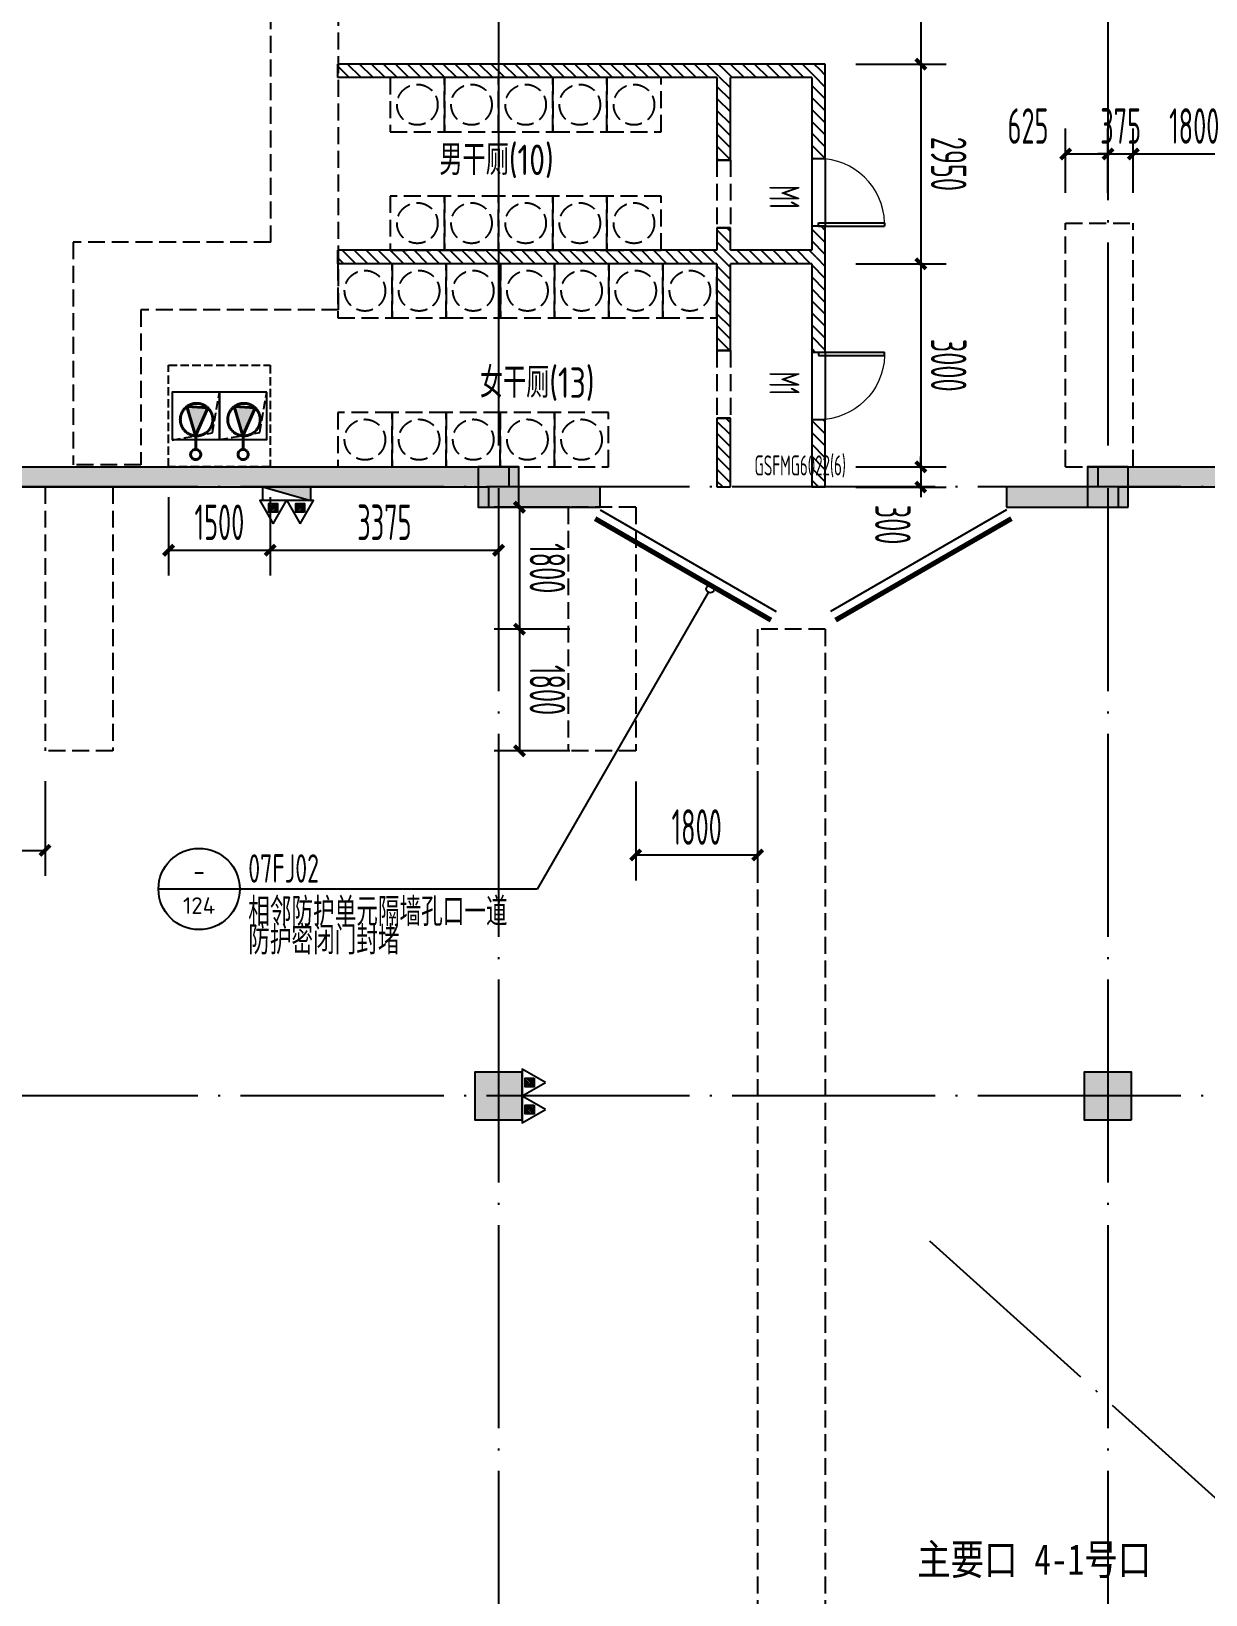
# Model space of a CAD drawing. Extents: x -473190 to 2138458, y -81875 to 2633646.
# Drawn here: x 582284 to 599632, y 46572 to 69677 of the extents above; entities that cross this region are included whole.
import ezdxf
from ezdxf.enums import TextEntityAlignment as Align

# ---------------------------------------------------------------- set-up
doc = ezdxf.new("R2010")
doc.units = 0
doc.header["$LTSCALE"] = 1000
for name, pattern in [('__DASH', [0.35, 0.25, -0.1]), ('DASH', [0.35, 0.25, -0.1]), ('DOTE', [2.42, 2, -0.2, 0.02, -0.2]), ('排水', [1.1, 1, -0.1])]:
    doc.linetypes.add(name, pattern=pattern)
for name, color, linetype in [('A-COLUMN', 2, 'Continuous'), ('A-PUB_HATCH', 8, 'Continuous'), ('DIM_IDEN', 3, 'Continuous'), ('DOTE', 1, 'DOTE'), ('PUB_DIM', 3, 'Continuous'), ('PUB_HATCH', 8, 'Continuous'), ('PUB_TEXT', 7, 'Continuous'), ('RF-FHM', 4, 'Continuous'), ('RF-FHMBH', 11, 'Continuous'), ('RF-KBGQ', 15, 'Continuous'), ('RF-KTK', 210, 'Continuous'), ('RF-LZSS', 115, 'DASH'), ('RF-M', 4, 'Continuous'), ('RF-MBH', 11, 'Continuous'), ('RF-QT', 30, 'Continuous'), ('RF-ZQT', 2, 'Continuous'), ('W-EQUIP_消火栓', 7, 'Continuous'), ('W-EQUIP_灭火器', 7, 'Continuous'), ('WINDOW', 4, 'Continuous'), ('排水', 4, 'Continuous'), ('索引线', 252, 'Continuous'), ('集水坑', 4, 'Continuous')]:
    doc.layers.add(name, color=color, linetype=linetype)
doc.layers.add('GPS-污水', color=2, linetype='排水', lineweight=40)
doc.layers.add('RF-WZ', color=110, linetype='Continuous', lineweight=0)
doc.styles.add('_TCH_DIM_T3', font='tssdeng.shx', dxfattribs={"width": 0.564706, "bigfont": '@@@tssdchn.shx'})
doc.styles.add('_TCH_WINDOW', font='tssdeng.shx', dxfattribs={"width": 0.8, "height": 3.5, "bigfont": 'tssdchn.shx'})
doc.styles.get("Standard").update_dxf_attribs({"font": 'gbenor.shx', "bigfont": 'gbcbig.shx'})
doc.styles.add('TYDG_01', font='', dxfattribs={"width": 0.8})
doc.styles.add('TYDG_02', font='TSSDENG', dxfattribs={"width": 0.8, "bigfont": 'TSSDCHN'})
doc.styles.get('TYDG_01').set_extended_font_data('SimSun')
doc.dimstyles.new('_TCH_ARCH&&150', dxfattribs={"dimtxt": 525, "dimasz": 150, "dimexe": 375, "dimexo": 450, "dimgap": 150, "dimtad": 1, "dimdec": 0, "dimzin": 0, "dimdsep": 46, "dimtxsty": '_TCH_DIM_T3', "dimblk": 'ARCHTICK', "dimcen": 0.09, "dimclrt": 7, "dimazin": 2, "dimtfac": 1, "dimtdec": 0, "dimtix": 1, "dimtmove": 2, "dimatfit": 3, "dimfxl": 0, "dimtolj": 1, "dimtzin": 0, "dimarcsym": 0})
pattern_1 = [(45, (-477544.96, -71535.93), (-88.388383, 88.388383), [])]

# ---------------------------------------------------------------- blocks, each defined once
blk = doc.blocks.new('$SB01_1')
h = blk.add_hatch(color=256)
h.dxf.hatch_style = 1
h.paths.add_polyline_path([(-0.381, -0.323), (0.5, 0), (-0.381, 0.323)])
h.paths.add_polyline_path([(0, 0), (0.002, 0), (0.002, 0.001), (0, 0.001)], flags=24)
h.paths.add_polyline_path([(0, -0.002), (0.003, -0.002), (0.003, -0.001), (0, -0.001)], flags=24)
h.paths.add_polyline_path([(0, -0.003), (0.003, -0.003), (0.003, -0.002), (0, -0.002)], flags=24)
for p, q in [((0.5, 0), (-0.381, 0.323)), ((-0.381, 0.323), (-0.381, -0.323)), ((0.5, 0), (-0.381, -0.323))]:
    blk.add_line(p, q)
blk.add_circle((0, 0), 0.5)
at = {"flags": 1}
for tag, p in [('UNIT', (0, 0)), ('SPEC', (0, -0.002)), ('WHAT', (0, -0.003))]:
    blk.add_attdef(tag, p, '', height=0.001, dxfattribs=at)
blk = doc.blocks.new('人防集水坑')
at = {"layer": 'GPS-污水', "linetype": '排水'}
for p, q in [((307486, 701151), (307284, 701151)), ((307486, 700451), (307284, 700451))]:
    blk.add_line(p, q, dxfattribs=at)
for centre in [(307561, 701151), (307561, 700451)]:
    blk.add_circle(centre, 75, dxfattribs=at)
at = {"layer": '集水坑', "linetype": 'DASH', "ltscale": 0.5}
blk.add_lwpolyline([(306241, 700051), (306241, 701551), (307741, 701551), (307741, 700051)], close=True, dxfattribs=at)
at = {"layer": '集水坑', "linetype": 'Continuous', "ltscale": 0.5}
for points in [[(306641, 701501), (306641, 700801), (307341, 700801), (307341, 701501)], [(306641, 700801), (306641, 700101), (307341, 700101), (307341, 700801)]]:
    blk.add_lwpolyline(points, close=True, dxfattribs=at)
at = {"layer": '集水坑', "linetype": 'DASH', "ltscale": 0.5}
for points in [[(307341, 700801), (307237, 701397), (306641, 701501)], [(307347, 700101), (307243, 700697), (306647, 700801)]]:
    blk.add_lwpolyline(points, dxfattribs=at)
at = {"layer": 'GPS-污水', "linetype": '排水', "xscale": -480.0000000000002, "yscale": 480.0000000000002, "zscale": 480.0000000000002, "rotation": 176.2535374729293}
for p in [(307045, 701164, 0), (307045, 700464, 0)]:
    blk.add_blockref('$SB01_1', p, dxfattribs=at)
blk = doc.blocks.new('_ArchTick')
at = {"color": 0, "linetype": 'ByBlock', "const_width": 0.4}
blk.add_lwpolyline([(-0.5, -0.5), (0.5, 0.5)], dxfattribs=at)
blk = doc.blocks.new('*D5271')
at = {"layer": 'Defpoints', "color": 0, "transparency": 16777216}
for p in [(146759, -121368), (148259, -121368), (148259, -122602)]:
    blk.add_point(p, dxfattribs=at)
at = {"layer": 'PUB_DIM', "color": 0, "lineweight": -2, "transparency": 16777216}
for p, q in [((146759, -121818), (146759, -122977)), ((148259, -121818), (148259, -122977)), ((146759, -122602), (148259, -122602))]:
    blk.add_line(p, q, dxfattribs=at)
at = {"layer": 'PUB_DIM', "color": 0, "lineweight": -2, "transparency": 16777216, "xscale": 150, "yscale": 150, "zscale": 150, "rotation": 180}
blk.add_blockref('_ArchTick', (146759, -122602), dxfattribs=at)
at = {"layer": 'PUB_DIM', "color": 0, "lineweight": -2, "transparency": 16777216, "xscale": 150, "yscale": 150, "zscale": 150}
blk.add_blockref('_ArchTick', (148259, -122602), dxfattribs=at)
at = {"layer": 'PUB_DIM', "color": 7, "transparency": 16777216, "insert": (147509, -122190), "char_height": 525, "attachment_point": 5, "style": '_TCH_DIM_T3'}
blk.add_mtext('\\A1;1500', dxfattribs=at)
blk = doc.blocks.new('*D5272')
at = {"layer": 'Defpoints', "color": 0, "transparency": 16777216}
for p in [(148259, -121368), (151634, -121368), (151634, -122602)]:
    blk.add_point(p, dxfattribs=at)
at = {"layer": 'PUB_DIM', "color": 0, "lineweight": -2, "transparency": 16777216}
for p, q in [((148259, -121818), (148259, -122977)), ((151634, -121818), (151634, -122977)), ((148259, -122602), (151634, -122602))]:
    blk.add_line(p, q, dxfattribs=at)
at = {"layer": 'PUB_DIM', "color": 0, "lineweight": -2, "transparency": 16777216, "xscale": 150, "yscale": 150, "zscale": 150, "rotation": 180}
blk.add_blockref('_ArchTick', (148259, -122602), dxfattribs=at)
at = {"layer": 'PUB_DIM', "color": 0, "lineweight": -2, "transparency": 16777216, "xscale": 150, "yscale": 150, "zscale": 150}
blk.add_blockref('_ArchTick', (151634, -122602), dxfattribs=at)
at = {"layer": 'PUB_DIM', "color": 7, "transparency": 16777216, "insert": (149946, -122190), "char_height": 525, "attachment_point": 5, "style": '_TCH_DIM_T3'}
blk.add_mtext('\\A1;3375', dxfattribs=at)
blk = doc.blocks.new('A$C4F5A101F')
at = {"layer": 'DOTE', "color": 16, "linetype": 'DOTE', "ltscale": 1.5}
for p, q in [((-140489.7, 16373.7), (-140489.7, -213765.2)), ((-131489.7, 16373.7), (-131489.7, -213765.2))]:
    blk.add_line(p, q, dxfattribs=at)
at = {"layer": 'DOTE', "color": 127, "linetype": 'DOTE', "ltscale": 1.5}
for p, q in [((-39660.8, -92507.4), (-168489.7, -92507.4)), ((-39660.8, -101507.4), (-168489.7, -101507.4)), ((-134125.3, -103648.8), (-110486.1, -124933.6))]:
    blk.add_line(p, q, dxfattribs=at)
blk = doc.blocks.new('$TwtSys$00000434')
for p, q in [((-0.5, 0.5), (-0.5, -0.5)), ((-0.5, -0.5), (0.5, 0.5)), ((0.5, 0.5), (-0.5, 0.5)), ((0.5, -0.5), (0.5, 0.5)), ((-0.5, -0.5), (0.5, -0.5))]:
    blk.add_line(p, q)
blk.add_solid([(0.5, -0.5), (0.5, 0.5), (-0.5, -0.5)])
blk = doc.blocks.new('$TwtSys$00000546')
h = blk.add_hatch()
h.set_pattern_fill('ANSI31', color=256, scale=200, style=0)
h.set_pattern_definition([(45, (-38543.802, -6670.83), (-17.67767, 17.67767), [])])
h.paths.add_polyline_path([(-65, 174), (65, 174), (65, 44), (-65, 44)])
for points in [[(0, 344), (-198, 0), (198, 0)], [(-65, 174), (65, 174), (65, 44), (-65, 44)]]:
    blk.add_lwpolyline(points, close=True)
blk = doc.blocks.new('$DorLib2D$00000207')
at = {"color": 0}
for p, q in [((-0.5, 0.0313), (-0.067, 0.2813)), ((0.5, 0.0313), (0.067, 0.2813))]:
    blk.add_line(p, q, dxfattribs=at)
at = {"color": 0, "const_width": 0.0125}
for points in [[(-0.5125, 0.0529), (-0.0795, 0.3029)], [(0.5125, 0.0529), (0.0795, 0.3029)]]:
    blk.add_lwpolyline(points, dxfattribs=at)
blk = doc.blocks.new('rfk')
at = {"layer": 'A-PUB_HATCH'}
for points in [[(464598.2, -752460.2), (464898.2, -752760.2), (473598.2, -752760.2), (473898.2, -752460.2)], [(473898.2, -752460.2), (473598.2, -752760.2), (473598.2, -753060.2), (473898.2, -752760.2)], [(482598.2, -752460.2), (482898.2, -752760.2), (486223.2, -752760.2), (486523.2, -752460.2)], [(482898.2, -752760.2), (482598.2, -752460.2), (482598.2, -752760.2), (482898.2, -753060.2)], [(473598.2, -753060.2), (475248.2, -753060.2), (475248.2, -752760.2), (473898.2, -752760.2)], [(482598.2, -752760.2), (481248.2, -752760.2), (481248.2, -753060.2), (482898.2, -753060.2)]]:
    blk.add_hatch(color=256, dxfattribs=at).paths.add_polyline_path(points)
at = {"layer": 'RF-QT'}
for p, q in [((464598.2, -752460.2), (473898.2, -752460.2)), ((473898.2, -752460.2), (473898.2, -752760.2)), ((482598.2, -752460.2), (486523.2, -752460.2)), ((482598.2, -752460.2), (482598.2, -752760.2)), ((464898.2, -752760.2), (473598.2, -752760.2)), ((473598.2, -752760.2), (473598.2, -753060.2)), ((475248.2, -752760.2), (473898.2, -752760.2)), ((475248.2, -753060.2), (475248.2, -752760.2)), ((482598.2, -752760.2), (481248.2, -752760.2)), ((481248.2, -752760.2), (481248.2, -753060.2)), ((482898.2, -752760.2), (486223.2, -752760.2)), ((482898.2, -752760.2), (482898.2, -753060.2)), ((473598.2, -753060.2), (475248.2, -753060.2)), ((481248.2, -753060.2), (482898.2, -753060.2))]:
    blk.add_line(p, q, dxfattribs=at)
at = {"layer": 'RF-M'}
ref = blk.add_blockref('$DorLib2D$00000207', (478248.2, -752910.2), dxfattribs=dict(at, xscale=-6000, yscale=-6000, zscale=300))
ref.add_attrib('A', 'GSFMG6022(6)', (477528.1, -752590.3), dxfattribs={"layer": 'RF-MBH', "height": 297.5, "style": '_TCH_WINDOW', "width": 0.564706})
blk = doc.blocks.new('$DorLib2D$00000001')
for p, q in [((0.45, 0.975), (0.5, 0.975)), ((0.45, 0), (0.45, 0.975)), ((0.5, 0), (0.5, 0.975)), ((0.5, 0), (0.45, 0))]:
    blk.add_line(p, q)
at = {"lineweight": 13}
blk.add_arc((0.475, 0), 0.975, 91.4693, 180, dxfattribs=at)
blk = doc.blocks.new('*D5689')
at = {"layer": 'Defpoints', "color": 0, "transparency": 16777216}
for p in [(-230519, -196022), (-233169, -197433), (-230519, -197433)]:
    blk.add_point(p, dxfattribs=at)
at = {"layer": 'PUB_DIM', "color": 0, "lineweight": -2, "transparency": 16777216}
for p, q in [((-233169, -196983), (-233169, -195647)), ((-230519, -196983), (-230519, -195647)), ((-233169, -196022), (-230519, -196022))]:
    blk.add_line(p, q, dxfattribs=at)
at = {"layer": 'PUB_DIM', "color": 0, "lineweight": -2, "transparency": 16777216, "xscale": 150, "yscale": 150, "zscale": 150, "rotation": 180}
blk.add_blockref('_ArchTick', (-233169, -196022), dxfattribs=at)
at = {"layer": 'PUB_DIM', "color": 0, "lineweight": -2, "transparency": 16777216, "xscale": 150, "yscale": 150, "zscale": 150}
blk.add_blockref('_ArchTick', (-230519, -196022), dxfattribs=at)
at = {"layer": 'PUB_DIM', "color": 7, "transparency": 16777216, "insert": (-231844, -195610), "char_height": 525, "attachment_point": 5, "style": '_TCH_DIM_T3'}
blk.add_mtext('\\A1;2650', dxfattribs=at)
blk = doc.blocks.new('*D5690')
at = {"layer": 'Defpoints', "color": 0, "transparency": 16777216}
for p in [(-227569, -196022), (-230519, -197433), (-227569, -197433)]:
    blk.add_point(p, dxfattribs=at)
at = {"layer": 'PUB_DIM', "color": 0, "lineweight": -2, "transparency": 16777216}
for p, q in [((-230519, -196983), (-230519, -195647)), ((-227569, -196983), (-227569, -195647)), ((-230519, -196022), (-227569, -196022))]:
    blk.add_line(p, q, dxfattribs=at)
at = {"layer": 'PUB_DIM', "color": 0, "lineweight": -2, "transparency": 16777216, "xscale": 150, "yscale": 150, "zscale": 150, "rotation": 180}
blk.add_blockref('_ArchTick', (-230519, -196022), dxfattribs=at)
at = {"layer": 'PUB_DIM', "color": 0, "lineweight": -2, "transparency": 16777216, "xscale": 150, "yscale": 150, "zscale": 150}
blk.add_blockref('_ArchTick', (-227569, -196022), dxfattribs=at)
at = {"layer": 'PUB_DIM', "color": 7, "transparency": 16777216, "insert": (-229044, -195610), "char_height": 525, "attachment_point": 5, "style": '_TCH_DIM_T3'}
blk.add_mtext('\\A1;2950', dxfattribs=at)
blk = doc.blocks.new('*D5691')
at = {"layer": 'Defpoints', "color": 0, "transparency": 16777216}
for p in [(-224569, -196022), (-227569, -197433), (-224569, -197433)]:
    blk.add_point(p, dxfattribs=at)
at = {"layer": 'PUB_DIM', "color": 0, "lineweight": -2, "transparency": 16777216}
for p, q in [((-227569, -196983), (-227569, -195647)), ((-224569, -196983), (-224569, -195647)), ((-227569, -196022), (-224569, -196022))]:
    blk.add_line(p, q, dxfattribs=at)
at = {"layer": 'PUB_DIM', "color": 0, "lineweight": -2, "transparency": 16777216, "xscale": 150, "yscale": 150, "zscale": 150, "rotation": 180}
blk.add_blockref('_ArchTick', (-227569, -196022), dxfattribs=at)
at = {"layer": 'PUB_DIM', "color": 0, "lineweight": -2, "transparency": 16777216, "xscale": 150, "yscale": 150, "zscale": 150}
blk.add_blockref('_ArchTick', (-224569, -196022), dxfattribs=at)
at = {"layer": 'PUB_DIM', "color": 7, "transparency": 16777216, "insert": (-226069, -195610), "char_height": 525, "attachment_point": 5, "style": '_TCH_DIM_T3'}
blk.add_mtext('\\A1;3000', dxfattribs=at)
blk = doc.blocks.new('*D5692')
at = {"layer": 'Defpoints', "color": 0, "transparency": 16777216}
for p in [(-224269, -196022), (-224569, -197433), (-224269, -197433)]:
    blk.add_point(p, dxfattribs=at)
at = {"layer": 'PUB_DIM', "color": 0, "lineweight": -2, "transparency": 16777216}
for p, q in [((-224569, -196983), (-224569, -195647)), ((-224269, -196983), (-224269, -195647)), ((-224569, -196022), (-224719, -196022)), ((-224569, -196022), (-224269, -196022)), ((-224269, -196022), (-224119, -196022))]:
    blk.add_line(p, q, dxfattribs=at)
at = {"layer": 'PUB_DIM', "color": 0, "lineweight": -2, "transparency": 16777216, "xscale": 150, "yscale": 150, "zscale": 150}
blk.add_blockref('_ArchTick', (-224569, -196022), dxfattribs=at)
at = {"layer": 'PUB_DIM', "color": 0, "lineweight": -2, "transparency": 16777216, "xscale": 150, "yscale": 150, "zscale": 150, "rotation": 180}
blk.add_blockref('_ArchTick', (-224269, -196022), dxfattribs=at)
at = {"layer": 'PUB_DIM', "color": 7, "transparency": 16777216, "insert": (-223714, -196435), "char_height": 525, "attachment_point": 5, "style": '_TCH_DIM_T3'}
blk.add_mtext('\\A1;300', dxfattribs=at)
blk = doc.blocks.new('*D5727')
at = {"layer": 'Defpoints', "color": 0, "transparency": 16777216}
for p in [(-229191, -193258), (-228169, -193258), (-228169, -193883)]:
    blk.add_point(p, dxfattribs=at)
at = {"layer": 'PUB_DIM', "color": 0, "lineweight": -2, "transparency": 16777216}
for p, q in [((-228619, -193258), (-229566, -193258)), ((-229191, -193883), (-229191, -193258)), ((-228619, -193883), (-229566, -193883))]:
    blk.add_line(p, q, dxfattribs=at)
at = {"layer": 'PUB_DIM', "color": 0, "lineweight": -2, "transparency": 16777216, "xscale": 150, "yscale": 150, "zscale": 150}
for p, rotation in [((-229191, -193258), 90), ((-229191, -193883), 270)]:
    blk.add_blockref('_ArchTick', p, dxfattribs=dict(at, rotation=rotation))
at = {"layer": 'PUB_DIM', "color": 7, "transparency": 16777216, "insert": (-229604, -194438), "char_height": 525, "attachment_point": 5, "rotation": 90, "style": '_TCH_DIM_T3'}
blk.add_mtext('\\A1;625', dxfattribs=at)
blk = doc.blocks.new('*D5728')
at = {"layer": 'Defpoints', "color": 0, "transparency": 16777216}
for p in [(-229191, -192883), (-228169, -192883), (-228169, -193258)]:
    blk.add_point(p, dxfattribs=at)
at = {"layer": 'PUB_DIM', "color": 0, "lineweight": -2, "transparency": 16777216}
for p, q in [((-228619, -192883), (-229566, -192883)), ((-229191, -192883), (-229191, -192733)), ((-229191, -193258), (-229191, -192883)), ((-228619, -193258), (-229566, -193258)), ((-229191, -193258), (-229191, -193408))]:
    blk.add_line(p, q, dxfattribs=at)
at = {"layer": 'PUB_DIM', "color": 0, "lineweight": -2, "transparency": 16777216, "xscale": 150, "yscale": 150, "zscale": 150}
for p, rotation in [((-229191, -192883), 270), ((-229191, -193258), 90)]:
    blk.add_blockref('_ArchTick', p, dxfattribs=dict(at, rotation=rotation))
at = {"layer": 'PUB_DIM', "color": 7, "transparency": 16777216, "insert": (-229604, -193070), "char_height": 525, "attachment_point": 5, "rotation": 90, "style": '_TCH_DIM_T3'}
blk.add_mtext('\\A1;375', dxfattribs=at)
blk = doc.blocks.new('*D5729')
at = {"layer": 'Defpoints', "color": 0, "transparency": 16777216}
for p in [(-229191, -191083), (-228169, -191083), (-228169, -192883)]:
    blk.add_point(p, dxfattribs=at)
at = {"layer": 'PUB_DIM', "color": 0, "lineweight": -2, "transparency": 16777216}
for p, q in [((-228619, -191083), (-229566, -191083)), ((-229191, -192883), (-229191, -191083)), ((-228619, -192883), (-229566, -192883))]:
    blk.add_line(p, q, dxfattribs=at)
at = {"layer": 'PUB_DIM', "color": 0, "lineweight": -2, "transparency": 16777216, "xscale": 150, "yscale": 150, "zscale": 150}
for p, rotation in [((-229191, -191083), 90), ((-229191, -192883), 270)]:
    blk.add_blockref('_ArchTick', p, dxfattribs=dict(at, rotation=rotation))
at = {"layer": 'PUB_DIM', "color": 7, "transparency": 16777216, "insert": (-229604, -191983), "char_height": 525, "attachment_point": 5, "rotation": 90, "style": '_TCH_DIM_T3'}
blk.add_mtext('\\A1;1800', dxfattribs=at)
blk = doc.blocks.new('*D5731')
at = {"layer": 'Defpoints', "color": 0, "transparency": 16777216}
for p in [(-220370, -208958), (-218899, -208958), (-220370, -210758)]:
    blk.add_point(p, dxfattribs=at)
at = {"layer": 'PUB_DIM', "color": 0, "lineweight": -2, "transparency": 16777216}
for p, q in [((-219920, -208958), (-218524, -208958)), ((-218899, -210758), (-218899, -208958)), ((-219920, -210758), (-218524, -210758))]:
    blk.add_line(p, q, dxfattribs=at)
at = {"layer": 'PUB_DIM', "color": 0, "lineweight": -2, "transparency": 16777216, "xscale": 150, "yscale": 150, "zscale": 150}
for p, rotation in [((-218899, -208958), 90), ((-218899, -210758), 270)]:
    blk.add_blockref('_ArchTick', p, dxfattribs=dict(at, rotation=rotation))
at = {"layer": 'PUB_DIM', "color": 7, "transparency": 16777216, "insert": (-219311, -209858), "char_height": 525, "attachment_point": 5, "rotation": 90, "style": '_TCH_DIM_T3'}
blk.add_mtext('\\A1;1800', dxfattribs=at)
blk = doc.blocks.new('*D5738')
at = {"layer": 'Defpoints', "color": 0, "transparency": 16777216}
for p in [(-223969, -200758), (-222169, -200758), (-222169, -201950)]:
    blk.add_point(p, dxfattribs=at)
at = {"layer": 'PUB_DIM', "color": 0, "lineweight": -2, "transparency": 16777216}
for p, q in [((-223969, -201208), (-223969, -202325)), ((-222169, -201208), (-222169, -202325)), ((-223969, -201950), (-222169, -201950))]:
    blk.add_line(p, q, dxfattribs=at)
at = {"layer": 'PUB_DIM', "color": 0, "lineweight": -2, "transparency": 16777216, "xscale": 150, "yscale": 150, "zscale": 150, "rotation": 180}
blk.add_blockref('_ArchTick', (-223969, -201950), dxfattribs=at)
at = {"layer": 'PUB_DIM', "color": 0, "lineweight": -2, "transparency": 16777216, "xscale": 150, "yscale": 150, "zscale": 150}
blk.add_blockref('_ArchTick', (-222169, -201950), dxfattribs=at)
at = {"layer": 'PUB_DIM', "color": 7, "transparency": 16777216, "insert": (-223069, -201537), "char_height": 525, "attachment_point": 5, "style": '_TCH_DIM_T3'}
blk.add_mtext('\\A1;1800', dxfattribs=at)
blk = doc.blocks.new('*D5739')
at = {"layer": 'Defpoints', "color": 0, "transparency": 16777216}
for p in [(-222169, -200758), (-220369, -200758), (-220369, -201950)]:
    blk.add_point(p, dxfattribs=at)
at = {"layer": 'PUB_DIM', "color": 0, "lineweight": -2, "transparency": 16777216}
for p, q in [((-222169, -201208), (-222169, -202325)), ((-220369, -201208), (-220369, -202325)), ((-222169, -201950), (-220369, -201950))]:
    blk.add_line(p, q, dxfattribs=at)
at = {"layer": 'PUB_DIM', "color": 0, "lineweight": -2, "transparency": 16777216, "xscale": 150, "yscale": 150, "zscale": 150, "rotation": 180}
blk.add_blockref('_ArchTick', (-222169, -201950), dxfattribs=at)
at = {"layer": 'PUB_DIM', "color": 0, "lineweight": -2, "transparency": 16777216, "xscale": 150, "yscale": 150, "zscale": 150}
blk.add_blockref('_ArchTick', (-220369, -201950), dxfattribs=at)
at = {"layer": 'PUB_DIM', "color": 7, "transparency": 16777216, "insert": (-221269, -201537), "char_height": 525, "attachment_point": 5, "style": '_TCH_DIM_T3'}
blk.add_mtext('\\A1;1800', dxfattribs=at)
blk = doc.blocks.new('*D5740')
at = {"layer": 'Defpoints', "color": 0, "transparency": 16777216}
for p in [(-220369, -198433), (-218831, -198433), (-220369, -200233)]:
    blk.add_point(p, dxfattribs=at)
at = {"layer": 'PUB_DIM', "color": 0, "lineweight": -2, "transparency": 16777216}
for p, q in [((-219919, -198433), (-218456, -198433)), ((-218831, -200233), (-218831, -198433)), ((-219919, -200233), (-218456, -200233))]:
    blk.add_line(p, q, dxfattribs=at)
at = {"layer": 'PUB_DIM', "color": 0, "lineweight": -2, "transparency": 16777216, "xscale": 150, "yscale": 150, "zscale": 150}
for p, rotation in [((-218831, -198433), 90), ((-218831, -200233), 270)]:
    blk.add_blockref('_ArchTick', p, dxfattribs=dict(at, rotation=rotation))
at = {"layer": 'PUB_DIM', "color": 7, "transparency": 16777216, "insert": (-219244, -199333), "char_height": 525, "attachment_point": 5, "rotation": 90, "style": '_TCH_DIM_T3'}
blk.add_mtext('\\A1;1800', dxfattribs=at)
blk = doc.blocks.new('_FZH')
blk.add_lwpolyline([(-0.5, -0.5), (0.5, -0.5), (0.5, 0.5), (-0.5, 0.5)], close=True)
at = {"layer": 'PUB_HATCH'}
blk.add_solid([(-0.5, -0.5), (0.5, -0.5), (-0.5, 0.5), (0.5, 0.5)], dxfattribs=at)
blk = doc.blocks.new('A$C3672542B')
at = {"layer": '排水', "color": 3, "linetype": 'DASH'}
for points in [[(145518.2, -118627.7, 0, 0, 0), (146230.1, -119339.6, 160, 0, 0), (146654.3, -119763.9, 0, 0, 0)], [(149499.2, -118627.7, 0, 0, 0), (148787.3, -119339.6, 160, 0, 0), (148363.1, -119763.9, 0, 0, 0)]]:
    blk.add_lwpolyline(points, format="xyseb", dxfattribs=at)
at = {"layer": '集水坑', "linetype": 'Continuous', "rotation": 270}
blk.add_blockref('人防集水坑', (-553292, 186372.8), dxfattribs=at)
at = {"layer": 'PUB_DIM'}
for p1, p2, picture, middle in [((146758.7, -121368.2), (148258.7, -121368.2), '*D5271', (147508.7, -122189.7)), ((148258.7, -121368.2), (151633.7, -121368.2), '*D5272', (149946.2, -122189.7))]:
    dim = blk.add_aligned_dim(p1=p1, p2=p2, distance=-1234, dimstyle='_TCH_ARCH&&150', dxfattribs=at)
    dim.commit()
    dim.dimension.update_dxf_attribs({"geometry": picture, "text_midpoint": middle})
blk = doc.blocks.new('zsgc')
at = {"layer": 'PUB_HATCH'}
h = blk.add_hatch(dxfattribs=at)
h.set_pattern_fill('普通砖', color=256, scale=50, style=0)
h.set_pattern_definition(pattern_1)
h.paths.add_polyline_path([(-230319.5, -197632.5), (-229122.6, -197632.5), (-229122.6, -197432.5), (-230519.5, -197432.5)])
h = blk.add_hatch(dxfattribs=at)
h.set_pattern_fill('普通砖', color=256, scale=50, style=0)
h.set_pattern_definition(pattern_1)
h.paths.add_polyline_path([(-230319.5, -197632.5), (-230519.5, -197432.5), (-230519.5, -198932.5), (-230386.1, -198932.5), (-230319.5, -198832.5)])
h = blk.add_hatch(dxfattribs=at)
h.set_pattern_fill('普通砖', color=256, scale=50, style=0)
h.set_pattern_definition(pattern_1)
h.paths.add_polyline_path([(-227669.5, -197432.5), (-228122.6, -197432.5), (-228122.6, -197632.5), (-227769.5, -197632.5), (-227669.5, -197565.9)])
h = blk.add_hatch(dxfattribs=at)
h.set_pattern_fill('普通砖', color=256, scale=50, style=0)
h.set_pattern_definition(pattern_1)
h.paths.add_polyline_path([(-227569.5, -197632.5), (-226264.4, -197632.5), (-226264.4, -197432.5), (-227669.5, -197432.5), (-227669.5, -197565.9)])
h = blk.add_hatch(dxfattribs=at)
h.set_pattern_fill('普通砖', color=256, scale=50, style=0)
h.set_pattern_definition(pattern_1)
h.paths.add_polyline_path([(-224269.5, -197432.5), (-225264.4, -197432.5), (-225264.4, -197632.5), (-224269.5, -197632.5)])
h = blk.add_hatch(dxfattribs=at)
h.set_pattern_fill('普通砖', color=256, scale=50, style=0)
h.set_pattern_definition(pattern_1)
h.paths.add_polyline_path([(-227669.5, -197565.9), (-227769.5, -197632.5), (-227769.5, -198832.5), (-227669.5, -198932.5), (-227569.5, -198832.5), (-227569.5, -197632.5)])
h = blk.add_hatch(dxfattribs=at)
h.set_pattern_fill('普通砖', color=256, scale=50, style=0)
h.set_pattern_definition(pattern_1)
h.paths.add_polyline_path([(-230386.1, -198932.5), (-230519.5, -198932.5), (-230519.5, -204632.9), (-230319.5, -204632.9), (-230319.5, -199032.5)])
h = blk.add_hatch(dxfattribs=at)
h.set_pattern_fill('普通砖', color=256, scale=50, style=0)
h.set_pattern_definition(pattern_1)
h.paths.add_polyline_path([(-230319.5, -199032.5), (-229101.7, -199032.5), (-229101.7, -198832.5), (-230319.5, -198832.5), (-230386.1, -198932.5)])
h = blk.add_hatch(dxfattribs=at)
h.set_pattern_fill('普通砖', color=256, scale=50, style=0)
h.set_pattern_definition(pattern_1)
h.paths.add_polyline_path([(-227769.5, -198832.5), (-228101.7, -198832.5), (-228101.7, -199032.5), (-227769.5, -199032.5), (-227669.5, -198932.5)])
h = blk.add_hatch(dxfattribs=at)
h.set_pattern_fill('普通砖', color=256, scale=50, style=0)
h.set_pattern_definition(pattern_1)
h.paths.add_polyline_path([(-227669.5, -198932.5), (-227769.5, -199032.5), (-227769.5, -204632.9), (-227569.5, -204632.9), (-227569.5, -199032.5)])
h = blk.add_hatch(dxfattribs=at)
h.set_pattern_fill('普通砖', color=256, scale=50, style=0)
h.set_pattern_definition(pattern_1)
h.paths.add_polyline_path([(-227569.5, -199032.5), (-226286.6, -199032.5), (-226286.6, -198832.5), (-227569.5, -198832.5), (-227669.5, -198932.5)])
h = blk.add_hatch(dxfattribs=at)
h.set_pattern_fill('普通砖', color=256, scale=50, style=0)
h.set_pattern_definition(pattern_1)
h.paths.add_polyline_path([(-224269.5, -198832.5), (-225286.6, -198832.5), (-225286.6, -199032.5), (-224269.5, -199032.5)])
at = {"layer": 'RF-FHM', "linetype": 'Continuous'}
for p, q in [((-229122.6, -197432.5), (-228122.6, -197432.5)), ((-226264.4, -197432.5), (-225264.4, -197432.5)), ((-229122.6, -197632.5), (-228122.6, -197632.5)), ((-226264.4, -197632.5), (-225264.4, -197632.5))]:
    blk.add_line(p, q, dxfattribs=at)
at = {"layer": 'RF-KBGQ', "color": 15, "linetype": 'DASH'}
for p, q in [((-224569.5, -192882.9), (-228169.5, -192882.9)), ((-228169.5, -193882.9), (-228169.5, -192882.9)), ((-224569.5, -193882.9), (-224569.5, -192882.9)), ((-224569.5, -193882.9), (-228169.5, -193882.9)), ((-222169.5, -197432.5), (-206492.1, -197432.5)), ((-222169.5, -197432.5), (-222169.5, -198432.5)), ((-222169.5, -198432.5), (-206046.8, -198432.5)), ((-223969.5, -200232.5), (-220369.5, -200232.5)), ((-223969.5, -200232.5), (-223969.5, -201232.5)), ((-220369.5, -200232.5), (-220369.5, -201232.5)), ((-223969.5, -201232.5), (-220369.5, -201232.5)), ((-226886.3, -204622.9), (-254244.5, -204622.9)), ((-226886.3, -204622.9), (-226886.3, -207541.1)), ((-227886.3, -205622.9), (-254244.5, -205622.9)), ((-227886.3, -205622.9), (-227886.3, -208541.1)), ((-226886.3, -207541.1), (-224595.3, -207541.1)), ((-224595.3, -207541.1), (-224595.3, -208541.1)), ((-224269.5, -207957.9), (-220370.2, -207957.9)), ((-224269.5, -207957.9), (-224269.5, -208957.9)), ((-220370.2, -207957.9), (-220370.2, -208957.9)), ((-227886.3, -208541.1), (-224595.3, -208541.1)), ((-224269.5, -208957.9), (-220370.2, -208957.9))]:
    blk.add_line(p, q, dxfattribs=at)
at = {"layer": 'RF-LZSS', "linetype": 'DASH'}
for points in [[(-226769.5, -199032.5), (-227569.5, -199032.5), (-227569.5, -199832.5), (-226769.5, -199832.5), (-226769.5, -199032.5)], [(-229519.5, -199858.6), (-230319.5, -199858.6), (-230319.5, -200658.6), (-229519.5, -200658.6), (-229519.5, -199858.6)], [(-227769.5, -199858.6), (-228569.5, -199858.6), (-228569.5, -200658.6), (-227769.5, -200658.6), (-227769.5, -199858.6)], [(-226769.5, -199832.5), (-227569.5, -199832.5), (-227569.5, -200632.5), (-226769.5, -200632.5), (-226769.5, -199832.5)], [(-229519.5, -200658.6), (-230319.5, -200658.6), (-230319.5, -201458.6), (-229519.5, -201458.6), (-229519.5, -200658.6)], [(-227769.5, -200658.6), (-228569.5, -200658.6), (-228569.5, -201458.6), (-227769.5, -201458.6), (-227769.5, -200658.6)], [(-226769.5, -200632.5), (-227569.5, -200632.5), (-227569.5, -201432.5), (-226769.5, -201432.5), (-226769.5, -200632.5)], [(-224569.5, -200632.9), (-225369.5, -200632.9), (-225369.5, -201432.9), (-224569.5, -201432.9), (-224569.5, -200632.9)], [(-229519.5, -201458.6), (-230319.5, -201458.6), (-230319.5, -202258.6), (-229519.5, -202258.6), (-229519.5, -201458.6)], [(-227769.5, -201458.6), (-228569.5, -201458.6), (-228569.5, -202258.6), (-227769.5, -202258.6), (-227769.5, -201458.6)], [(-226769.5, -201432.5), (-227569.5, -201432.5), (-227569.5, -202232.5), (-226769.5, -202232.5), (-226769.5, -201432.5)], [(-224569.5, -201432.9), (-225369.5, -201432.9), (-225369.5, -202232.9), (-224569.5, -202232.9), (-224569.5, -201432.9)], [(-229519.5, -202258.6), (-230319.5, -202258.6), (-230319.5, -203058.6), (-229519.5, -203058.6), (-229519.5, -202258.6)], [(-227769.5, -202258.6), (-228569.5, -202258.6), (-228569.5, -203058.6), (-227769.5, -203058.6), (-227769.5, -202258.6)], [(-226769.5, -202232.5), (-227569.5, -202232.5), (-227569.5, -203032.5), (-226769.5, -203032.5), (-226769.5, -202232.5)], [(-224569.5, -202232.9), (-225369.5, -202232.9), (-225369.5, -203032.9), (-224569.5, -203032.9), (-224569.5, -202232.9)], [(-229519.5, -203058.6), (-230319.5, -203058.6), (-230319.5, -203858.6), (-229519.5, -203858.6), (-229519.5, -203058.6)], [(-227769.5, -203058.6), (-228569.5, -203058.6), (-228569.5, -203858.6), (-227769.5, -203858.6), (-227769.5, -203058.6)], [(-226769.5, -203032.5), (-227569.5, -203032.5), (-227569.5, -203832.5), (-226769.5, -203832.5), (-226769.5, -203032.5)], [(-224569.5, -203032.9), (-225369.5, -203032.9), (-225369.5, -203832.9), (-224569.5, -203832.9), (-224569.5, -203032.9)], [(-226769.5, -203832.5), (-227569.5, -203832.5), (-227569.5, -204632.5), (-226769.5, -204632.5), (-226769.5, -203832.5)], [(-224569.5, -203832.9), (-225369.5, -203832.9), (-225369.5, -204632.9), (-224569.5, -204632.9), (-224569.5, -203832.9)]]:
    blk.add_lwpolyline(points, dxfattribs=at)
for centre in [(-227169.5, -199432.5), (-229919.5, -200258.6), (-228169.5, -200258.6), (-227169.5, -200232.5), (-229919.5, -201058.6), (-228169.5, -201058.6), (-227169.5, -201032.5), (-224969.5, -201032.9), (-229919.5, -201858.6), (-228169.5, -201858.6), (-227169.5, -201832.5), (-224969.5, -201832.9), (-229919.5, -202658.6), (-228169.5, -202658.6), (-227169.5, -202632.5), (-224969.5, -202632.9), (-229919.5, -203458.6), (-228169.5, -203458.6), (-227169.5, -203432.5), (-224969.5, -203432.9), (-227169.5, -204232.5), (-224969.5, -204232.9)]:
    blk.add_circle(centre, 300, dxfattribs=at)
at = {"layer": 'RF-ZQT'}
for p, q in [((-229122.6, -197432.5), (-230519.5, -197432.5)), ((-230519.5, -197432.5), (-230519.5, -198932.5)), ((-229122.6, -197632.5), (-229122.6, -197432.5)), ((-227669.5, -197432.5), (-228122.6, -197432.5)), ((-228122.6, -197432.5), (-228122.6, -197632.5)), ((-226264.4, -197432.5), (-227669.5, -197432.5)), ((-226264.4, -197632.5), (-226264.4, -197432.5)), ((-224269.5, -197432.5), (-225264.4, -197432.5)), ((-225264.4, -197432.5), (-225264.4, -197632.5)), ((-224269.5, -197632.5), (-224269.5, -197432.5)), ((-230319.5, -197632.5), (-229122.6, -197632.5)), ((-230319.5, -197632.5), (-230319.5, -198832.5)), ((-228122.6, -197632.5), (-227769.5, -197632.5)), ((-227769.5, -197632.5), (-227769.5, -198832.5)), ((-227569.5, -197632.5), (-226264.4, -197632.5)), ((-227569.5, -197632.5), (-227569.5, -198832.5)), ((-225264.4, -197632.5), (-224269.5, -197632.5)), ((-230519.5, -198932.5), (-230519.5, -204632.9)), ((-229101.7, -198832.5), (-230319.5, -198832.5)), ((-229101.7, -199032.5), (-229101.7, -198832.5)), ((-227769.5, -198832.5), (-228101.7, -198832.5)), ((-228101.7, -198832.5), (-228101.7, -199032.5)), ((-226286.6, -198832.5), (-227569.5, -198832.5)), ((-226286.6, -199032.5), (-226286.6, -198832.5)), ((-224269.5, -198832.5), (-225286.6, -198832.5)), ((-225286.6, -198832.5), (-225286.6, -199032.5)), ((-224269.5, -199032.5), (-224269.5, -198832.5)), ((-230319.5, -199032.5), (-229101.7, -199032.5)), ((-230319.5, -199032.5), (-230319.5, -204632.9)), ((-228101.7, -199032.5), (-227769.5, -199032.5)), ((-227769.5, -199032.5), (-227769.5, -204632.9)), ((-227569.5, -199032.5), (-226286.6, -199032.5)), ((-227569.5, -199032.5), (-227569.5, -204632.9)), ((-225286.6, -199032.5), (-224269.5, -199032.5)), ((-230319.5, -204632.9), (-230519.5, -204632.9)), ((-227569.5, -204632.9), (-227769.5, -204632.9))]:
    blk.add_line(p, q, dxfattribs=at)
at = {"layer": 'WINDOW', "linetype": 'DASH'}
for p, q in [((-229101.7, -198832.5), (-229101.7, -199032.5)), ((-228101.7, -199032.5), (-228101.7, -198832.5)), ((-226286.6, -198832.5), (-226286.6, -199032.5)), ((-225286.6, -199032.5), (-225286.6, -198832.5))]:
    blk.add_line(p, q, dxfattribs=at)
at = {"layer": 'WINDOW', "linetype": '__DASH'}
for p, q in [((-229101.7, -198832.5, 800), (-228101.7, -198832.5, 800)), ((-226286.6, -198832.5), (-225286.6, -198832.5)), ((-229101.7, -199032.5, 800), (-228101.7, -199032.5, 800)), ((-226286.6, -199032.5), (-225286.6, -199032.5))]:
    blk.add_line(p, q, dxfattribs=at)
at = {"layer": 'RF-FHM', "linetype": 'Continuous'}
ref = blk.add_blockref('$DorLib2D$00000001', (-228622.6, -197532.5), dxfattribs=dict(at, xscale=1000, yscale=1000, zscale=200, rotation=359.9999986269864))
ref.add_attrib('A', 'M1', (-228730, -198259.6), dxfattribs={"layer": 'RF-FHMBH', "linetype": 'Continuous', "height": 446.25, "rotation": 360, "style": '_TCH_WINDOW', "width": 0.564706})
ref = blk.add_blockref('$DorLib2D$00000001', (-225764.4, -197532.5), dxfattribs=dict(at, xscale=-1000, yscale=1000, zscale=200, rotation=359.999998626986))
ref.add_attrib('A', 'M1', (-225976.9, -198259.6), dxfattribs={"layer": 'RF-FHMBH', "linetype": 'Continuous', "height": 446.25, "rotation": 360, "style": '_TCH_WINDOW', "width": 0.564706})
at = {"layer": 'RF-WZ', "style": 'TYDG_02', "width": 0.8}
for s, p in [('女干厕(13)', (-225586.9, -202536.3)), ('男干厕(10)', (-228879.5, -203132.9))]:
    blk.add_text(s, height=450, rotation=90, dxfattribs=at).set_placement(p)
at = {"layer": 'PUB_DIM'}
for p1, p2, distance, picture, middle in [((-228169.5, -192882.9), (-228169.5, -191082.9), 1022, '*D5729', (-229603.9, -191982.9)), ((-228169.5, -193257.9), (-228169.5, -192882.9), 1022, '*D5728', (-229603.9, -193070.4)), ((-233169.5, -197432.5), (-230519.5, -197432.5), 1410.4, '*D5689', (-231844.5, -195609.6)), ((-230519.5, -197432.5), (-227569.5, -197432.5), 1410.4, '*D5690', (-229044.5, -195609.6)), ((-227569.5, -197432.5), (-224569.5, -197432.5), 1410.4, '*D5691', (-226069.5, -195609.6)), ((-220369.5, -200232.5), (-220369.5, -198432.5), -1538, '*D5740', (-219244, -199332.5)), ((-223969.5, -200757.9), (-222169.5, -200757.9), -1191.9, '*D5738', (-223069.5, -201537.4)), ((-222169.5, -200757.9), (-220369.5, -200757.9), -1191.9, '*D5739', (-221269.5, -201537.4)), ((-220370.2, -210757.9), (-220370.2, -208957.9), -1471.7, '*D5731', (-219311, -209857.9))]:
    dim = blk.add_aligned_dim(p1=p1, p2=p2, distance=distance, dimstyle='_TCH_ARCH&&150', dxfattribs=at)
    dim.commit()
    dim.dimension.update_dxf_attribs({"geometry": picture, "text_midpoint": middle})
for base, p1, p2, angle, picture, middle in [((-229191.4, -193257.9), (-228169.5, -193882.9), (-228169.5, -193257.9), 90, '*D5727', (-229603.9, -194437.9)), ((-224269.5, -196022.1), (-224569.5, -197432.5), (-224269.5, -197432.5), 360, '*D5692', (-223714.5, -196434.6))]:
    dim = blk.add_linear_dim(base=base, p1=p1, p2=p2, angle=angle, dimstyle='_TCH_ARCH&&150', dxfattribs=at)
    dim.commit()
    dim.dimension.update_dxf_attribs({"geometry": picture, "text_midpoint": middle, "dimtype": 161})

msp = doc.modelspace()

# ---------------------------------------------------------------- linework, layer by layer
at = {"layer": 'DIM_IDEN'}
for p, q in [((592283.5, 61384.5), (589757.3, 57001.2)), ((585362.6, 57001.2), (584162.6, 57001.2)), ((589757.3, 57001.2), (585362.6, 57001.2))]:
    msp.add_line(p, q, dxfattribs=at)
for centre, radius in [((592312.6, 61435), 58.2), ((584762.6, 57001.2), 600)]:
    msp.add_circle(centre, radius, dxfattribs=at)

# ---------------------------------------------------------------- block references
at = {"rotation": 270}
msp.add_blockref('zsgc', (791445.2, -161327.1), dxfattribs=at)
msp.add_blockref('A$C3672542B', (437553.5, 184610.6))
at = {"layer": 'A-COLUMN', "rotation": 90}
for p, xscale, yscale, zscale in [((589187.2, 62942.4), 600, 600, 600), ((598187.2, 62942.4), 600, 600, 600), ((589187.2, 53942.4), 700, 700, 700), ((598187.2, 53942.4), 700, 700, 700)]:
    msp.add_blockref('_FZH', p, dxfattribs=dict(at, xscale=xscale, yscale=yscale, zscale=zscale))
at = {"layer": 'RF-QT'}
msp.add_blockref('A$C4F5A101F', (729676.9, 155449.8), dxfattribs=at)
at = {"layer": 'W-EQUIP_消火栓', "xscale": -700, "yscale": 200, "zscale": 700, "rotation": 180}
msp.add_blockref('$TwtSys$00000434', (586056, 62842.4), dxfattribs=at)
at = {"layer": 'W-EQUIP_灭火器'}
for p, rotation in [((585857.6, 62742.4), 180), ((586254.3, 62742.4), 180), ((589537.2, 54140.7), 270), ((589537.2, 53744), 270)]:
    msp.add_blockref('$TwtSys$00000546', p, dxfattribs=dict(at, rotation=rotation))
at = {"layer": '索引线'}
msp.add_blockref('rfk', (115439, 815702.6), dxfattribs=at)

# ---------------------------------------------------------------- texts
at = {"layer": 'PUB_TEXT', "style": 'TYDG_02'}
for s, width, p in [('07FJ02', 0.64, (585488.6, 57094.9)), ('相邻防护单元隔墙孔口一道', 0.8, (585488.6, 56455.2)), ('防护密闭门封堵', 0.8, (585488.6, 56035.2))]:
    msp.add_text(s, height=420, dxfattribs=dict(at, width=width)).set_placement(p)
for s, height, width, p, p2 in [('-', 318.1, 0.962963, (584677.8, 57111.6), (584847.4, 57111.6)), ('124', 245.31, 1.238095, (584524.3, 56633.8), (585000.9, 56633.8))]:
    msp.add_text(s, height=height, dxfattribs=dict(at, width=width)).set_placement(p, p2, align=Align.FIT)
at = {"layer": 'RF-KTK', "color": 110, "linetype": 'DASH', "style": 'TYDG_01', "width": 0.8}
msp.add_text('主要口 4-1号口 ', height=453.16, dxfattribs=at).set_placement((595368.7, 46867.3))

doc.saveas('drawing.dxf')
